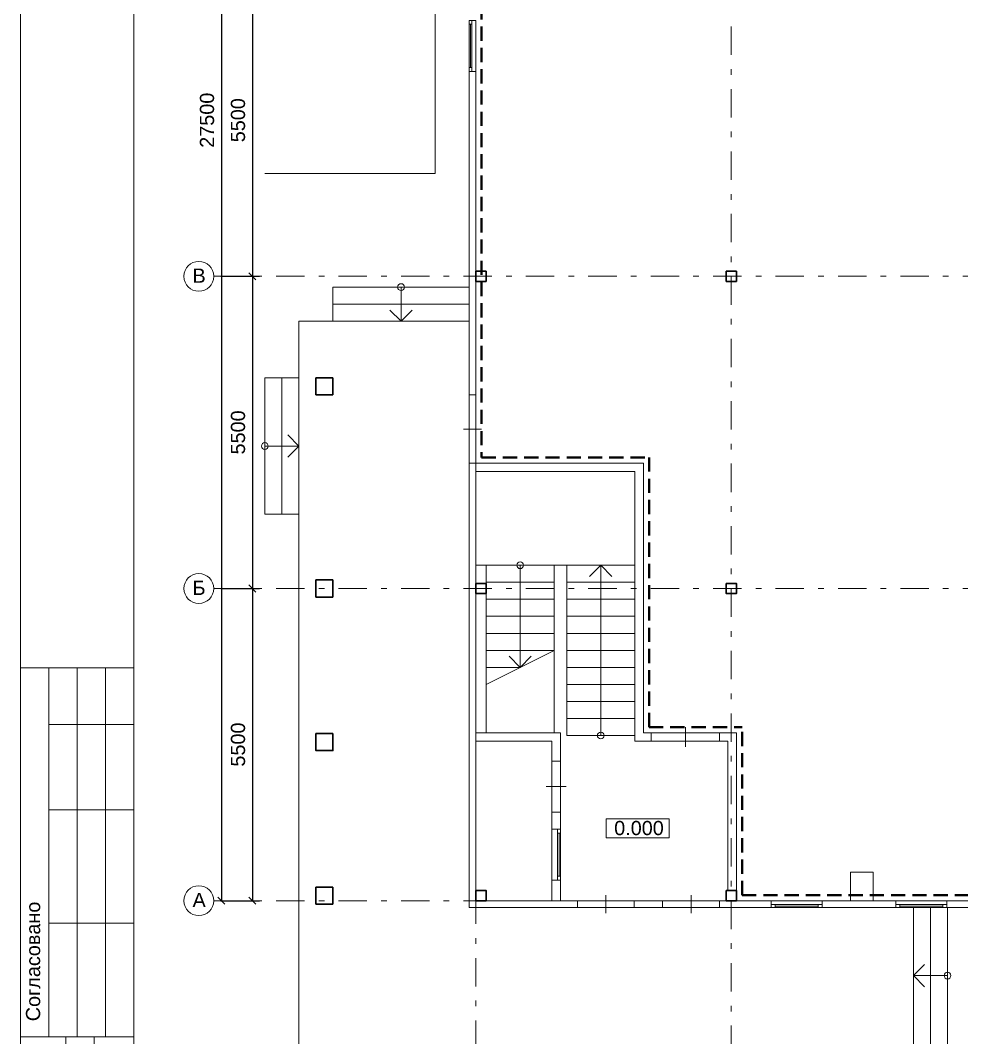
# Model space of a CAD drawing. Header units: metres. Extents: x 34 to 166, y -166 to -111.
# Drawn here: x 33.87 to 50.45, y -152.01 to -134.09 of the extents above; entities that cross this region are included whole.
import ezdxf
from ezdxf.enums import TextEntityAlignment as Align

# ---------------------------------------------------------------- set-up
doc = ezdxf.new("R2010")
doc.units = ezdxf.units.M
doc.header["$MEASUREMENT"] = 0
doc.linetypes.add('( Dashdot )', pattern=[1.001, 0.5, -0.25, 0.001, -0.25])
doc.linetypes.add('( Hidden )', pattern=[0.375, 0.25, -0.125])
doc.styles.get("Standard").update_dxf_attribs({"font": 'times.ttf'})
doc.styles.add('Style-Arial', font='arial.ttf')
doc.dimstyles.get("Standard").update_dxf_attribs({"dimtxt": 0.18, "dimasz": 0.18, "dimexe": 0.18, "dimexo": 0.0625, "dimgap": 0.09, "dimtad": 0, "dimtih": 1, "dimtoh": 1, "dimdec": 4, "dimzin": 0, "dimdsep": 46, "dimtxsty": 'Standard', "dimcen": 0.09, "dimadec": 0, "dimazin": 0, "dimtfac": 1, "dimtdec": 4, "dimtofl": 0, "dimtmove": 0, "dimatfit": 3, "dimfxl": 1, "dimtolj": 1, "dimtzin": 0, "dimarcsym": 0})

# ---------------------------------------------------------------- blocks, each defined once
blk = doc.blocks.new('*U9')
at = {"color": 7, "linetype": 'Continuous', "lineweight": 13, "flags": 128}
for points in [[(0.025, 0.45), (0.025, 0.38), (-0.025, 0.38), (-0.025, 0.45), (0.025, 0.45)], [(0.025, -0.38), (0.025, -0.45), (-0.025, -0.45), (-0.025, -0.38), (0.025, -0.38)]]:
    blk.add_lwpolyline(points, close=True, dxfattribs=at)
at = {"color": 7, "linetype": 'Continuous', "lineweight": 0, "flags": 128}
blk.add_lwpolyline([(0, -0.38), (0, 0.38), (-0.025, 0.38), (-0.025, -0.38), (0, -0.38)], close=True, dxfattribs=at)
blk = doc.blocks.new('*U216')
at = {"color": 7, "linetype": 'Continuous', "lineweight": 13}
for p, q in [((-12.487, 20.002), (-12.487, -19.998)), ((-14.487, -4.998), (-12.487, -4.998)), ((-14.487, -4.998), (-14.487, -11.498)), ((-13.987, -4.998), (-13.987, -11.498)), ((-13.487, -4.998), (-13.487, -11.498)), ((-12.987, -4.998), (-12.987, -11.498)), ((-13.987, -5.998), (-12.487, -5.998)), ((-13.987, -7.498), (-12.487, -7.498)), ((-13.987, -9.498), (-12.487, -9.498)), ((-14.487, -11.498), (-12.487, -11.498)), ((-13.687, -11.498), (-12.487, -11.498)), ((-13.187, -19.998), (-13.187, -11.498))]:
    blk.add_line(p, q, dxfattribs=at)
at = {"color": 7, "linetype": 'Continuous', "lineweight": 0, "flags": 128}
blk.add_lwpolyline([(14.513, 20.502), (-14.487, 20.502), (-14.487, -20.498), (14.513, -20.498), (14.513, 20.502)], close=True, dxfattribs=at)
at = {"color": 7, "linetype": 'Continuous', "lineweight": 13, "flags": 128}
blk.add_lwpolyline([(-12.487, -19.998), (-13.687, -19.998), (-13.687, -11.498)], dxfattribs=at)
at = {"color": 7, "linetype": 'Continuous', "lineweight": 0, "style": 'Style-Arial'}
blk.add_text('Согласовано', height=0.25002, rotation=90, dxfattribs=at).set_placement((-14.263, -10.171), align=Align.MIDDLE_CENTER)
blk = doc.blocks.new('_Oblique')
at = {"color": 0, "linetype": 'ByBlock', "lineweight": -2}
blk.add_line((0.5, 0.5), (-0.5, -0.5), dxfattribs=at)
blk = doc.blocks.new('*D222')
at = {"color": 0, "linetype": 'Continuous', "lineweight": -2, "transparency": 16777216}
for p, q in [((37.4, -122.096), (37.535, -122.096)), ((37.41, -122.096), (37.41, -149.596)), ((37.4, -149.596), (37.535, -149.596))]:
    blk.add_line(p, q, dxfattribs=at)
at = {"layer": 'Defpoints', "color": 0, "linetype": 'Continuous', "lineweight": 30, "transparency": 16777216}
for p in [(37.275, -122.096), (37.275, -149.596), (37.41, -149.596)]:
    blk.add_point(p, dxfattribs=at)
at = {"color": 0, "linetype": 'Continuous', "lineweight": -2, "transparency": 16777216, "xscale": 0.125, "yscale": 0.125, "zscale": 0.125}
for p, rotation in [((37.41, -122.096), 90), ((37.41, -149.596), 270)]:
    blk.add_blockref('_Oblique', p, dxfattribs=dict(at, rotation=rotation))
at = {"color": 0, "linetype": 'Continuous', "lineweight": 0, "transparency": 16777216, "insert": (37.157, -135.846), "char_height": 0.25, "attachment_point": 5, "rotation": 90, "style": 'Style-Arial'}
blk.add_mtext('\\A1;27500', dxfattribs=at)
blk = doc.blocks.new('*D224')
at = {"color": 0, "linetype": 'Continuous', "lineweight": -2, "transparency": 16777216}
for p, q in [((37.4, -133.096), (38.08, -133.096)), ((37.955, -133.096), (37.955, -138.596)), ((37.4, -138.596), (38.08, -138.596))]:
    blk.add_line(p, q, dxfattribs=at)
at = {"layer": 'Defpoints', "color": 0, "linetype": 'Continuous', "lineweight": 30, "transparency": 16777216}
for p in [(37.275, -133.096), (37.275, -138.596), (37.955, -138.596)]:
    blk.add_point(p, dxfattribs=at)
at = {"color": 0, "linetype": 'Continuous', "lineweight": -2, "transparency": 16777216, "xscale": 0.125, "yscale": 0.125, "zscale": 0.125}
for p, rotation in [((37.955, -133.096), 90), ((37.955, -138.596), 270)]:
    blk.add_blockref('_Oblique', p, dxfattribs=dict(at, rotation=rotation))
at = {"color": 0, "linetype": 'Continuous', "lineweight": 0, "transparency": 16777216, "insert": (37.703, -135.846), "char_height": 0.25, "attachment_point": 5, "rotation": 90, "style": 'Style-Arial'}
blk.add_mtext('\\A1;5500', dxfattribs=at)
blk = doc.blocks.new('*D225')
at = {"color": 0, "linetype": 'Continuous', "lineweight": -2, "transparency": 16777216}
for p, q in [((37.4, -138.596), (38.08, -138.596)), ((37.955, -138.596), (37.955, -144.096)), ((37.4, -144.096), (38.08, -144.096))]:
    blk.add_line(p, q, dxfattribs=at)
at = {"layer": 'Defpoints', "color": 0, "linetype": 'Continuous', "lineweight": 30, "transparency": 16777216}
for p in [(37.275, -138.596), (37.275, -144.096), (37.955, -144.096)]:
    blk.add_point(p, dxfattribs=at)
at = {"color": 0, "linetype": 'Continuous', "lineweight": -2, "transparency": 16777216, "xscale": 0.125, "yscale": 0.125, "zscale": 0.125}
for p, rotation in [((37.955, -138.596), 90), ((37.955, -144.096), 270)]:
    blk.add_blockref('_Oblique', p, dxfattribs=dict(at, rotation=rotation))
at = {"color": 0, "linetype": 'Continuous', "lineweight": 0, "transparency": 16777216, "insert": (37.703, -141.346), "char_height": 0.25, "attachment_point": 5, "rotation": 90, "style": 'Style-Arial'}
blk.add_mtext('\\A1;5500', dxfattribs=at)
blk = doc.blocks.new('*D226')
at = {"color": 0, "linetype": 'Continuous', "lineweight": -2, "transparency": 16777216}
for p, q in [((37.4, -144.096), (38.08, -144.096)), ((37.955, -144.096), (37.955, -149.596)), ((37.4, -149.596), (38.08, -149.596))]:
    blk.add_line(p, q, dxfattribs=at)
at = {"layer": 'Defpoints', "color": 0, "linetype": 'Continuous', "lineweight": 30, "transparency": 16777216}
for p in [(37.275, -144.096), (37.275, -149.596), (37.955, -149.596)]:
    blk.add_point(p, dxfattribs=at)
at = {"color": 0, "linetype": 'Continuous', "lineweight": -2, "transparency": 16777216, "xscale": 0.125, "yscale": 0.125, "zscale": 0.125}
for p, rotation in [((37.955, -144.096), 90), ((37.955, -149.596), 270)]:
    blk.add_blockref('_Oblique', p, dxfattribs=dict(at, rotation=rotation))
at = {"color": 0, "linetype": 'Continuous', "lineweight": 0, "transparency": 16777216, "insert": (37.703, -146.846), "char_height": 0.25, "attachment_point": 5, "rotation": 90, "style": 'Style-Arial'}
blk.add_mtext('\\A1;5500', dxfattribs=at)

msp = doc.modelspace()

# ---------------------------------------------------------------- linework, layer by layer
at = {"color": 7, "linetype": 'Continuous', "lineweight": 0}
for p, q in [((41.17467217, -121.37613779), (41.17467217, -136.78613779)), ((41.17467217, -136.78613779), (38.17467217, -136.78613779)), ((40.57467217, -138.78613779), (40.57467217, -139.38613779)), ((41.77467217, -139.08613779), (39.37467217, -139.08613779)), ((40.37856502, -139.19003063), (40.57467217, -139.38613779)), ((40.77077932, -139.19003063), (40.57467217, -139.38613779)), ((38.47467217, -142.78613779), (38.47467217, -140.38613779)), ((38.57856502, -141.39003063), (38.77467217, -141.58613779)), ((41.99467217, -141.28613779), (41.67467217, -141.28613779)), ((38.17467217, -141.58613779), (38.77467217, -141.58613779)), ((38.57856502, -141.78224494), (38.77467217, -141.58613779)), ((42.67467217, -143.68613779), (42.67467217, -145.48613779)), ((43.89856502, -143.88224494), (44.09467217, -143.68613779)), ((44.09467217, -146.68613779), (44.09467217, -143.68613779)), ((44.29077932, -143.88224494), (44.09467217, -143.68613779)), ((43.27467217, -143.98613779), (42.07467217, -143.98613779)), ((44.69467217, -143.98613779), (43.49467217, -143.98613779)), ((43.27467217, -144.28613779), (42.07467217, -144.28613779)), ((44.69467217, -144.28613779), (43.49467217, -144.28613779)), ((43.27467217, -144.58613779), (42.07467217, -144.58613779)), ((44.69467217, -144.58613779), (43.49467217, -144.58613779)), ((43.27467217, -144.88613779), (42.07467217, -144.88613779)), ((44.69467217, -144.88613779), (43.49467217, -144.88613779)), ((43.27467217, -145.18613779), (42.07467217, -145.18613779)), ((42.07467217, -145.78613779), (43.27467217, -145.18613779)), ((42.47856502, -145.29003063), (42.67467217, -145.48613779)), ((42.87077932, -145.29003063), (42.67467217, -145.48613779)), ((44.69467217, -145.18613779), (43.49467217, -145.18613779)), ((42.67467217, -145.48613779), (42.07467217, -145.48613779)), ((44.69467217, -145.48613779), (43.49467217, -145.48613779)), ((44.69467217, -145.78613779), (43.49467217, -145.78613779)), ((44.69467217, -146.08613779), (43.49467217, -146.08613779)), ((44.69467217, -146.38613779), (43.49467217, -146.38613779)), ((45.58467217, -146.53613779), (45.58467217, -146.88613779)), ((43.13467217, -147.58613779), (43.48467217, -147.58613779)), ((44.18467217, -149.49613779), (44.18467217, -149.81613779)), ((45.68467217, -149.49613779), (45.68467217, -149.81613779)), ((49.90467217, -152.11613779), (49.90467217, -149.71613779)), ((49.80077932, -150.72003063), (49.60467217, -150.91613779)), ((50.20467217, -150.91613779), (49.60467217, -150.91613779)), ((49.80077932, -151.11224494), (49.60467217, -150.91613779))]:
    msp.add_line(p, q, dxfattribs=at)
at = {"color": 1, "linetype": '( Dashdot )', "lineweight": 0}
for p, q in [((41.89467217, -122.00613779), (41.89467217, -154.21613779)), ((46.39467217, -122.09613779), (46.39467217, -154.21613779)), ((37.27467217, -138.59613779), (59.89467217, -138.59613779)), ((37.27467217, -144.09613779), (59.89467217, -144.09613779)), ((37.27467217, -149.59613779), (59.89467217, -149.59613779))]:
    msp.add_line(p, q, dxfattribs=at)
at = {"color": 30, "linetype": '( Hidden )', "lineweight": 40}
for p, q in [((41.99467217, -122.19613779), (41.99467217, -141.78613779)), ((41.99467217, -141.78613779), (44.94467217, -141.78613779)), ((44.94467217, -141.78613779), (44.94467217, -146.53613779)), ((44.94467217, -146.53613779), (46.58467217, -146.53613779)), ((46.58467217, -149.49613779), (46.58467217, -146.53613779)), ((46.58467217, -149.49613779), (59.79467217, -149.49613779))]:
    msp.add_line(p, q, dxfattribs=at)
at = {"color": 7, "linetype": 'Continuous', "lineweight": 13}
for p, q in [((41.77467217, -134.98613779), (41.77467217, -140.68613779)), ((41.89467217, -134.98613779), (41.77467217, -134.98613779)), ((41.89467217, -134.98613779), (41.89467217, -140.68613779)), ((39.37467217, -139.38613779), (39.37467217, -138.78613779)), ((41.77467217, -138.78613779), (39.37467217, -138.78613779)), ((38.77467217, -139.38613779), (38.77467217, -152.71613779)), ((41.77467217, -139.38613779), (38.77467217, -139.38613779)), ((38.77467217, -140.38613779), (38.17467217, -140.38613779)), ((38.17467217, -142.78613779), (38.17467217, -140.38613779)), ((41.89467217, -140.68613779), (41.77467217, -140.68613779)), ((41.89467217, -141.88613779), (41.77467217, -141.88613779)), ((41.77467217, -141.88613779), (41.77467217, -149.71613779)), ((41.89467217, -141.88613779), (44.84467217, -141.88613779)), ((41.89467217, -141.88613779), (41.89467217, -149.59613779)), ((44.84467217, -141.88613779), (44.84467217, -146.63613779)), ((41.89467217, -142.03613779), (44.69467217, -142.03613779)), ((44.69467217, -142.03613779), (44.69467217, -146.78613779)), ((38.17467217, -142.78613779), (38.77467217, -142.78613779)), ((44.69467217, -143.68613779), (41.89467217, -143.68613779)), ((42.07467217, -143.68613779), (42.07467217, -146.63613779)), ((43.27467217, -143.68613779), (43.27467217, -146.63613779)), ((43.49467217, -143.68613779), (43.49467217, -146.68613779)), ((41.89467217, -146.63613779), (43.38467217, -146.63613779)), ((41.89467217, -146.78613779), (43.23467217, -146.78613779)), ((43.23467217, -147.13613779), (43.23467217, -146.78613779)), ((43.38467217, -147.13613779), (43.38467217, -146.63613779)), ((44.69467217, -146.68613779), (43.49467217, -146.68613779)), ((44.69467217, -146.78613779), (44.98467217, -146.78613779)), ((44.84467217, -146.63613779), (44.98467217, -146.63613779)), ((44.98467217, -146.78613779), (44.98467217, -146.63613779)), ((46.18467217, -146.78613779), (46.18467217, -146.63613779)), ((46.18467217, -146.63613779), (46.48467217, -146.63613779)), ((46.18467217, -146.78613779), (46.33467217, -146.78613779)), ((46.33467217, -149.41613779), (46.33467217, -146.78613779)), ((46.48467217, -149.41613779), (46.48467217, -146.63613779)), ((43.23467217, -147.13613779), (43.38467217, -147.13613779)), ((43.23467217, -148.03613779), (43.38467217, -148.03613779)), ((43.23467217, -148.33613779), (43.23467217, -148.03613779)), ((43.38467217, -148.33613779), (43.38467217, -148.03613779)), ((43.23467217, -148.33613779), (43.38467217, -148.33613779)), ((48.49467217, -149.59613779), (48.49467217, -149.09613779)), ((48.49467217, -149.09613779), (48.89467217, -149.09613779)), ((48.89467217, -149.59613779), (48.89467217, -149.09613779)), ((43.23467217, -149.59613779), (43.23467217, -149.23613779)), ((43.23467217, -149.23613779), (43.38467217, -149.23613779)), ((43.38467217, -149.59613779), (43.38467217, -149.23613779)), ((41.89467217, -149.59613779), (43.68467217, -149.59613779)), ((43.68467217, -149.71613779), (43.68467217, -149.59613779)), ((44.68467217, -149.71613779), (44.68467217, -149.59613779)), ((44.68467217, -149.59613779), (45.18467217, -149.59613779)), ((45.18467217, -149.59613779), (45.18467217, -149.71613779)), ((46.18467217, -149.59613779), (46.18467217, -149.71613779)), ((46.18467217, -149.59613779), (47.09467217, -149.59613779)), ((47.09467217, -149.59613779), (47.09467217, -149.71613779)), ((47.99467217, -149.59613779), (47.99467217, -149.71613779)), ((47.99467217, -149.59613779), (49.29467217, -149.59613779)), ((49.29467217, -149.59613779), (49.29467217, -149.71613779)), ((50.19467217, -149.59613779), (50.19467217, -149.71613779)), ((50.19467217, -149.59613779), (51.59467217, -149.59613779)), ((41.77467217, -149.71613779), (43.68467217, -149.71613779)), ((44.68467217, -149.71613779), (45.18467217, -149.71613779)), ((46.18467217, -149.71613779), (47.09467217, -149.71613779)), ((47.99467217, -149.71613779), (49.29467217, -149.71613779)), ((49.60467217, -152.71613779), (49.60467217, -149.71613779)), ((50.19467217, -149.71613779), (51.59467217, -149.71613779)), ((50.20467217, -152.11613779), (50.20467217, -149.71613779))]:
    msp.add_line(p, q, dxfattribs=at)
at = {"color": 7, "linetype": 'Continuous', "lineweight": 30}
for p, q in [((39.07467217, -140.38613779), (39.07467217, -140.68613779)), ((39.37467217, -140.38613779), (39.07467217, -140.38613779)), ((39.37467217, -140.38613779), (39.37467217, -140.68613779)), ((39.37467217, -140.68613779), (39.07467217, -140.68613779)), ((39.07467217, -143.94613779), (39.07467217, -144.24613779)), ((39.37467217, -143.94613779), (39.07467217, -143.94613779)), ((39.37467217, -143.94613779), (39.37467217, -144.24613779)), ((39.37467217, -144.24613779), (39.07467217, -144.24613779)), ((39.07467217, -149.35613779), (39.07467217, -149.65613779)), ((39.37467217, -149.35613779), (39.07467217, -149.35613779)), ((39.37467217, -149.35613779), (39.37467217, -149.65613779)), ((39.37467217, -149.65613779), (39.07467217, -149.65613779))]:
    msp.add_line(p, q, dxfattribs=at)
at = {"color": 7, "linetype": 'Continuous', "lineweight": 0, "flags": 128}
for points in [[(41.89467217, -134.08613779), (41.77467217, -134.08613779), (41.77467217, -134.98613779), (41.89467217, -134.98613779), (41.89467217, -134.08613779)], [(41.77467217, -140.68613779), (41.77467217, -141.88613779), (41.89467217, -141.88613779), (41.89467217, -140.68613779), (41.77467217, -140.68613779)], [(44.98467217, -146.63613779), (46.18467217, -146.63613779), (46.18467217, -146.78613779), (44.98467217, -146.78613779), (44.98467217, -146.63613779)], [(43.23467217, -147.13613779), (43.23467217, -148.03613779), (43.38467217, -148.03613779), (43.38467217, -147.13613779), (43.23467217, -147.13613779)], [(43.23467217, -148.33613779), (43.23467217, -149.23613779), (43.38467217, -149.23613779), (43.38467217, -148.33613779), (43.23467217, -148.33613779)], [(43.68467217, -149.71613779), (44.68467217, -149.71613779), (44.68467217, -149.59613779), (43.68467217, -149.59613779), (43.68467217, -149.71613779)], [(45.18467217, -149.71613779), (46.18467217, -149.71613779), (46.18467217, -149.59613779), (45.18467217, -149.59613779), (45.18467217, -149.71613779)], [(47.99467217, -149.59613779), (47.99467217, -149.71613779), (47.09467217, -149.71613779), (47.09467217, -149.59613779), (47.99467217, -149.59613779)], [(50.19467217, -149.59613779), (50.19467217, -149.71613779), (49.29467217, -149.71613779), (49.29467217, -149.59613779), (50.19467217, -149.59613779)]]:
    msp.add_lwpolyline(points, close=True, dxfattribs=at)
at = {"lineweight": 30, "flags": 128}
for points in [[(41.89467217, -138.50613779), (42.07467217, -138.50613779), (42.07467217, -138.68613779), (41.89467217, -138.68613779), (41.89467217, -138.50613779)], [(46.30467217, -138.50613779), (46.48467217, -138.50613779), (46.48467217, -138.68613779), (46.30467217, -138.68613779), (46.30467217, -138.50613779)], [(41.89467217, -144.00613779), (42.07467217, -144.00613779), (42.07467217, -144.18613779), (41.89467217, -144.18613779), (41.89467217, -144.00613779)], [(46.30467217, -144.00613779), (46.48467217, -144.00613779), (46.48467217, -144.18613779), (46.30467217, -144.18613779), (46.30467217, -144.00613779)], [(41.89467217, -149.41613779), (42.07467217, -149.41613779), (42.07467217, -149.59613779), (41.89467217, -149.59613779), (41.89467217, -149.41613779)], [(46.30467217, -149.41613779), (46.48467217, -149.41613779), (46.48467217, -149.59613779), (46.30467217, -149.59613779), (46.30467217, -149.41613779)]]:
    msp.add_lwpolyline(points, close=True, dxfattribs=at)
at = {"color": 7, "linetype": 'Continuous', "lineweight": 30, "flags": 128}
msp.add_lwpolyline([(39.37467217, -146.65113779), (39.07467217, -146.65113779), (39.07467217, -146.95113779), (39.37467217, -146.95113779), (39.37467217, -146.65113779)], close=True, dxfattribs=at)
at = {"color": 7, "linetype": 'Continuous', "lineweight": 13, "flags": 128}
msp.add_lwpolyline([(44.19051916, -148.15479613), (45.30117336, -148.15479613), (45.30117336, -148.4904067), (44.19051916, -148.4904067), (44.19051916, -148.15479613)], close=True, dxfattribs=at)
at = {"color": 7, "linetype": 'Continuous', "lineweight": 13}
for centre in [(37.01131673, -138.59613779), (37.01131673, -144.09613779), (37.01131673, -149.59613779)]:
    msp.add_circle(centre, 0.26335544, dxfattribs=at)
at = {"color": 7, "linetype": 'Continuous', "lineweight": 0}
for centre in [(40.57467217, -138.78613779), (38.17467217, -141.58613779), (42.67467217, -143.68613779), (44.09467217, -146.68613779), (50.20467217, -150.91613779)]:
    msp.add_circle(centre, 0.05969578, dxfattribs=at)

# ---------------------------------------------------------------- block references
at = {"color": 7, "linetype": 'Continuous', "lineweight": 13}
for name, p in [('*U216', (48.35389708, -140.49590205)), ('*U9', (43.35970899, -148.78609694))]:
    msp.add_blockref(name, p, dxfattribs=at)
at = {"color": 7, "linetype": 'Continuous', "lineweight": 13, "extrusion": (0, 0, -1)}
msp.add_blockref('*U9', (-41.79963535, -134.53609694), dxfattribs=at)
at = {"color": 7, "linetype": 'Continuous', "lineweight": 13, "rotation": 270}
for p in [(47.54471302, -149.6911746), (49.74471302, -149.6911746)]:
    msp.add_blockref('*U9', p, dxfattribs=at)

# ---------------------------------------------------------------- texts
at = {"color": 7, "linetype": 'Continuous', "lineweight": 30, "style": 'Style-Arial'}
for s, p in [('В', (36.90086131, -138.45942464)), ('Б', (36.90086131, -143.95942464)), ('А', (36.90086131, -149.45942464))]:
    msp.add_text(s, height=0.25, dxfattribs=at).set_placement(p, align=Align.TOP_LEFT)
at = {"color": 7, "linetype": 'Continuous', "lineweight": 13, "style": 'Style-Arial'}
msp.add_text('0.000', height=0.25, dxfattribs=at).set_placement((44.33071149, -148.19111024), align=Align.TOP_LEFT)

# ---------------------------------------------------------------- dimensions: what is measured, and where the dimension line sits
at = {"color": 5, "linetype": 'Continuous', "lineweight": 0}
for base, p1, p2, picture, middle in [((37.41001487, -149.59613779), (37.27467217, -122.09613779), (37.27467217, -149.59613779), '*D222', (37.15737162, -135.84613779)), ((37.95519394, -138.59613779), (37.27467217, -133.09613779), (37.27467217, -138.59613779), '*D224', (37.70255069, -135.84613779)), ((37.95519394, -144.09613779), (37.27467217, -138.59613779), (37.27467217, -144.09613779), '*D225', (37.70255069, -141.34613779)), ((37.95519394, -149.59613779), (37.27467217, -144.09613779), (37.27467217, -149.59613779), '*D226', (37.70255069, -146.84613779))]:
    dim = msp.add_linear_dim(base=base, p1=p1, p2=p2, angle=270, dimstyle='Standard', override={"dimtxt": 0.25, "dimasz": 0.125, "dimexe": 0.125, "dimexo": 0.125, "dimgap": 0.125, "dimtad": 1, "dimtih": 0, "dimtoh": 0, "dimlfac": 1000, "dimzin": 11, "dimtxsty": 'Style-Arial', "dimblk": 'Oblique', "dimfrac": 2, "dimtzin": 11}, dxfattribs=at)
    dim.commit()
    dim.dimension.update_dxf_attribs({"geometry": picture, "text_midpoint": middle})

doc.saveas('drawing.dxf')
